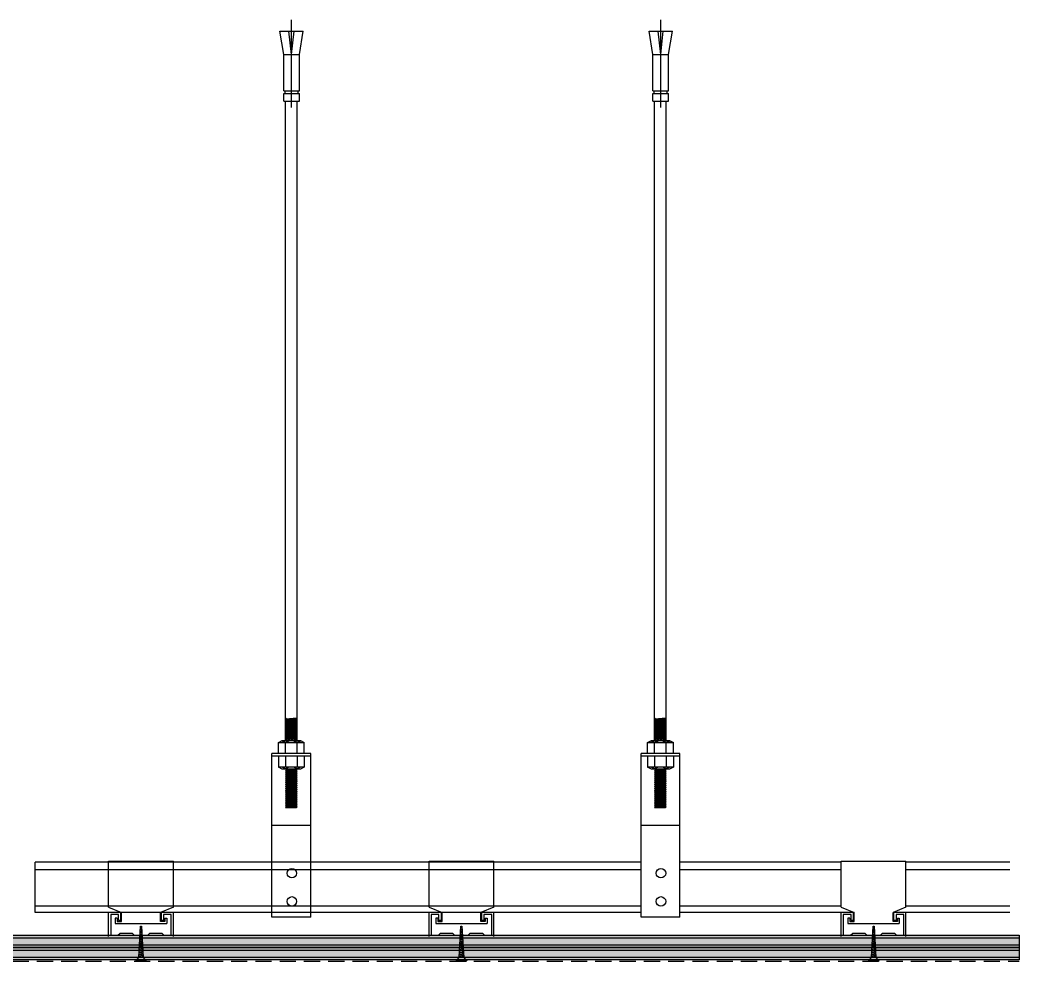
# Model space of a CAD drawing. Header units: millimetres. Extents: x -223175 to 287756, y -120611 to 352956.
# Drawn here: x 281407 to 282179, y 82615 to 83341 of the extents above; entities that cross this region are included whole.
import ezdxf

# ---------------------------------------------------------------- set-up
doc = ezdxf.new("R2010")
doc.units = ezdxf.units.MM
doc.header["$LTSCALE"] = 50
doc.linetypes.add('( Hidden )', pattern=[0.375, 0.25, -0.125])
for name, color, linetype in [('+Detail-hat(석고)', 8, 'Continuous'), ('+Detail-line', 7, 'Continuous'), ('D-1', 1, 'Continuous'), ('DE-251', 251, 'Continuous'), ('DE-8', 8, 'Continuous'), ('DETAIL', 7, 'Continuous'), ('DETAIL-HAT', 252, 'Continuous'), ('f-steel', 4, 'Continuous'), ('HAT', 8, 'Continuous')]:
    doc.layers.add(name, color=color, linetype=linetype)

# ---------------------------------------------------------------- blocks, each defined once
blk = doc.blocks.new('YTETYYYY')
at = {"layer": 'DE-8'}
for p, q in [((-1.76, 2.81), (1.76, 2.81)), ((-1.72, 2.91), (1.72, 2.91))]:
    blk.add_line(p, q, dxfattribs=at)
at = {"layer": 'DE-8', "linetype": 'Continuous'}
blk.add_lwpolyline([(-4.28, 0), (4.28, 0), (1.73, 2.84), (0.37, 26.9), (-0.37, 26.9), (-1.73, 2.84)], close=True, dxfattribs=at)
at = {"layer": 'DE-8'}
for centre, radius, start, end in [((1.61, 13.41), 10.66, 95.79759, 101.6621), ((1.61, 13.41), 11.16, 95.6826, 100.98005), ((1.61, 11.58), 4.16, 98.38735, 129.92637), ((1.61, 12.92), 4.16, 99.43644, 128.51148), ((1.61, 13.41), 4.16, 99.82018, 128.00238), ((1.61, 13.41), 5.41, 98.29252, 117.21274), ((1.61, 13.41), 5.91, 98.29252, 114.40075), ((1.61, 13.41), 7.16, 97.05318, 109.27361), ((1.61, 13.41), 7.66, 97.05318, 107.73141), ((1.61, 13.41), 8.91, 96.30184, 104.67958), ((1.61, 13.41), 9.41, 96.13859, 103.69768), ((1.61, 4.33), 4.16, 92.7396, 138.25539), ((1.61, 4.82), 4.16, 93.12096, 137.64699), ((1.61, 6.11), 4.16, 94.12481, 136.08207), ((1.61, 6.6), 4.16, 94.50623, 135.5005), ((1.61, 7.79), 4.16, 95.43011, 134.11923), ((1.61, 8.28), 4.16, 95.81179, 133.5593), ((1.61, 9.49), 4.16, 96.75664, 132.19827), ((1.61, 9.98), 4.16, 97.1388, 131.65743), ((1.61, 11.09), 4.16, 98.00457, 130.45143), ((1.61, 0.79), 4.16, 89.98744, 142.9158), ((1.61, 1.28), 4.16, 90.36933, 142.23716), ((1.61, 2.55), 4.16, 91.35395, 140.53796), ((1.61, 3.04), 4.16, 91.73547, 139.89757), ((1.61, -0.37), 4.16, 89.50543, 127.9517), ((1.61, -0.86), 4.16, 88.90124, 114.97145)]:
    blk.add_arc(centre, radius, start, end, dxfattribs=at)
blk = doc.blocks.new('A$C02406135')
at = {"layer": 'DE-251'}
for p, q in [((9, 0), (9, 67.63)), ((18, 58.89), (0, 58.89)), ((3, 40.89), (0, 58.89)), ((9, 40.89), (7, 58.89)), ((9, 40.89), (11, 58.89)), ((15, 40.89), (18, 58.89)), ((3, 12.89), (3, 40.89)), ((15, 40.89), (3, 40.89)), ((15, 12.89), (15, 40.89)), ((15, 12.89), (3, 12.89)), ((3, 4.89), (3, 10.89)), ((15, 10.89), (3, 10.89)), ((4, 10.89), (4, 12.89)), ((14, 10.89), (14, 12.89)), ((15, 4.89), (15, 10.89)), ((15, 4.89), (3, 4.89))]:
    blk.add_line(p, q, dxfattribs=at)
blk = doc.blocks.new('GYP - Metric1')
at = {"layer": 'DETAIL-HAT', "ltscale": 1.5}
h = blk.add_hatch(dxfattribs=at)
h.set_pattern_fill('AR-SAND', color=256, scale=0.1, angle=180.45067)
h.set_pattern_definition([(217.95067, (913.0866, -3), (0.198494, -4.892722), [0, -3.8608, 0, -4.318, 0, -4.1275]), (187.9507, (913.0866, -3), (-4.43871, -7.203387), [0, -2.0828, 0, -3.4798, 0, -1.3335]), (147.9507, (916.2107, -2.9754), (-7.909566, -0.076588), [0, -1.27, 0, -4.572, 0, -5.969]), (137.9507, (916.211, -2.9754), (-7.617793, -2.289283), [0, -0.635, 0, -2.9972, 0, -3.429])])
h.paths.add_polyline_path([(0, 9.5), (833.48, 9.5), (833.48, 0), (0, 0)])
at = {"color": 0}
blk.add_lwpolyline([(0, 9.5), (833.48, 9.5), (833.48, 0), (0, 0)], close=True, dxfattribs=at)
at = {"layer": 'DETAIL-HAT'}
for p, q in [((0, 7.5), (833.48, 7.5)), ((0, 2), (833.48, 2))]:
    blk.add_line(p, q, dxfattribs=at)
blk = doc.blocks.new('GYP - Metric2')
at = {"layer": 'DETAIL-HAT', "ltscale": 1.5}
h = blk.add_hatch(dxfattribs=at)
h.set_pattern_fill('AR-SAND', color=256, scale=0.1, angle=180.45067)
h.set_pattern_definition([(217.95067, (913.0866, -3), (0.198494, -4.892722), [0, -3.8608, 0, -4.318, 0, -4.1275]), (187.9507, (913.0866, -3), (-4.43871, -7.203387), [0, -2.0828, 0, -3.4798, 0, -1.3335]), (147.9507, (916.2107, -2.9754), (-7.909566, -0.076588), [0, -1.27, 0, -4.572, 0, -5.969]), (137.9507, (916.211, -2.9754), (-7.617793, -2.289283), [0, -0.635, 0, -2.9972, 0, -3.429])])
h.paths.add_polyline_path([(0, 9.5), (833.48, 9.5), (833.48, 0), (0, 0)])
at = {"color": 6}
blk.add_lwpolyline([(0, 9.5), (833.48, 9.5), (833.48, 0), (0, 0)], close=True, dxfattribs=at)
at = {"layer": 'DETAIL-HAT'}
for p, q in [((0, 7.5), (833.48, 7.5)), ((0, 2), (833.48, 2))]:
    blk.add_line(p, q, dxfattribs=at)

msp = doc.modelspace()

# ---------------------------------------------------------------- linework, layer by layer
at = {"layer": 'D-1', "linetype": '( Hidden )'}
msp.add_lwpolyline([(281345.5096, 82614.5697), (282178.9919, 82614.5697)], dxfattribs=at)
at = {"layer": 'f-steel', "color": 251}
for p, q in [((281612.4974, 82784.8235), (281612.4973, 83278.4355)), ((281621.4974, 82784.8235), (281621.4973, 83278.4355)), ((281897.5546, 82784.8235), (281897.5546, 83278.4355)), ((281906.5546, 82784.8235), (281906.5546, 83278.4355)), ((281613.2474, 82802.0735), (281612.4974, 82801.3235)), ((281621.4974, 82802.0735), (281612.4974, 82801.3235)), ((281612.4974, 82801.3235), (281613.2474, 82800.5735)), ((281613.2474, 82800.5735), (281612.4974, 82799.8235)), ((281621.4974, 82800.5735), (281612.4974, 82799.8235)), ((281612.4974, 82799.8235), (281613.2474, 82799.0735)), ((281613.2474, 82799.0735), (281612.4974, 82798.3235)), ((281621.4974, 82799.0735), (281612.4974, 82798.3235)), ((281612.4974, 82798.3235), (281613.2474, 82797.5735)), ((281613.2474, 82797.5735), (281612.4974, 82796.8235)), ((281621.4974, 82797.5735), (281612.4974, 82796.8235)), ((281612.4974, 82796.8235), (281613.2474, 82796.0735)), ((281613.2474, 82796.0735), (281612.4974, 82795.3235)), ((281621.4974, 82796.0735), (281612.4974, 82795.3235)), ((281620.7474, 82801.3235), (281613.2474, 82800.5735)), ((281620.7474, 82799.8235), (281613.2474, 82799.0735)), ((281620.7474, 82798.3235), (281613.2474, 82797.5735)), ((281620.7474, 82796.8235), (281613.2474, 82796.0735)), ((281620.7474, 82801.3235), (281621.4974, 82802.0735)), ((281621.4974, 82800.5735), (281620.7474, 82801.3235)), ((281620.7474, 82799.8235), (281621.4974, 82800.5735)), ((281621.4974, 82799.0735), (281620.7474, 82799.8235)), ((281620.7474, 82798.3235), (281621.4974, 82799.0735)), ((281621.4974, 82797.5735), (281620.7474, 82798.3235)), ((281620.7474, 82796.8235), (281621.4974, 82797.5735)), ((281621.4974, 82796.0735), (281620.7474, 82796.8235)), ((281620.7474, 82795.3235), (281621.4974, 82796.0735)), ((281898.3046, 82802.0735), (281897.5546, 82801.3235)), ((281906.5546, 82802.0735), (281897.5546, 82801.3235)), ((281897.5546, 82801.3235), (281898.3046, 82800.5735)), ((281898.3046, 82800.5735), (281897.5546, 82799.8235)), ((281906.5546, 82800.5735), (281897.5546, 82799.8235)), ((281897.5546, 82799.8235), (281898.3046, 82799.0735)), ((281898.3046, 82799.0735), (281897.5546, 82798.3235)), ((281906.5546, 82799.0735), (281897.5546, 82798.3235)), ((281897.5546, 82798.3235), (281898.3046, 82797.5735)), ((281898.3046, 82797.5735), (281897.5546, 82796.8235)), ((281906.5546, 82797.5735), (281897.5546, 82796.8235)), ((281897.5546, 82796.8235), (281898.3046, 82796.0735)), ((281898.3046, 82796.0735), (281897.5546, 82795.3235)), ((281906.5546, 82796.0735), (281897.5546, 82795.3235)), ((281905.8046, 82801.3235), (281898.3046, 82800.5735)), ((281905.8046, 82799.8235), (281898.3046, 82799.0735)), ((281905.8046, 82798.3235), (281898.3046, 82797.5735)), ((281905.8046, 82796.8235), (281898.3046, 82796.0735)), ((281905.8046, 82801.3235), (281906.5546, 82802.0735)), ((281906.5546, 82800.5735), (281905.8046, 82801.3235)), ((281905.8046, 82799.8235), (281906.5546, 82800.5735)), ((281906.5546, 82799.0735), (281905.8046, 82799.8235)), ((281905.8046, 82798.3235), (281906.5546, 82799.0735)), ((281906.5546, 82797.5735), (281905.8046, 82798.3235)), ((281905.8046, 82796.8235), (281906.5546, 82797.5735)), ((281906.5546, 82796.0735), (281905.8046, 82796.8235)), ((281905.8046, 82795.3235), (281906.5546, 82796.0735)), ((281612.4974, 82795.3235), (281613.2474, 82794.5735)), ((281613.2474, 82794.5735), (281612.4974, 82793.8235)), ((281621.4974, 82794.5735), (281612.4974, 82793.8235)), ((281612.4974, 82793.8235), (281613.2474, 82793.0735)), ((281613.2474, 82793.0735), (281612.4974, 82792.3235)), ((281621.4974, 82793.0735), (281612.4974, 82792.3235)), ((281612.4974, 82792.3235), (281613.2474, 82791.5735)), ((281613.2474, 82791.5735), (281612.4974, 82790.8235)), ((281621.4974, 82791.5735), (281612.4974, 82790.8235)), ((281612.4974, 82790.8235), (281613.2474, 82790.0735)), ((281613.2474, 82790.0735), (281612.4974, 82789.3235)), ((281621.4974, 82790.0735), (281612.4974, 82789.3235)), ((281612.4974, 82789.3235), (281613.2474, 82788.5735)), ((281613.2474, 82788.5735), (281612.4974, 82787.8235)), ((281621.4974, 82788.5735), (281612.4974, 82787.8235)), ((281612.4974, 82787.8235), (281613.2474, 82787.0735)), ((281620.7474, 82795.3235), (281613.2474, 82794.5735)), ((281620.7474, 82793.8235), (281613.2474, 82793.0735)), ((281620.7474, 82792.3235), (281613.2474, 82791.5735)), ((281620.7474, 82790.8235), (281613.2474, 82790.0735)), ((281620.7474, 82789.3235), (281613.2474, 82788.5735)), ((281620.7474, 82787.8235), (281613.2474, 82787.0735)), ((281621.4974, 82794.5735), (281620.7474, 82795.3235)), ((281620.7474, 82793.8235), (281621.4974, 82794.5735)), ((281621.4974, 82793.0735), (281620.7474, 82793.8235)), ((281620.7474, 82792.3235), (281621.4974, 82793.0735)), ((281621.4974, 82791.5735), (281620.7474, 82792.3235)), ((281620.7474, 82790.8235), (281621.4974, 82791.5735)), ((281621.4974, 82790.0735), (281620.7474, 82790.8235)), ((281620.7474, 82789.3235), (281621.4974, 82790.0735)), ((281621.4974, 82788.5735), (281620.7474, 82789.3235)), ((281620.7474, 82787.8235), (281621.4974, 82788.5735)), ((281621.4974, 82787.0735), (281620.7474, 82787.8235)), ((281897.5546, 82795.3235), (281898.3046, 82794.5735)), ((281898.3046, 82794.5735), (281897.5546, 82793.8235)), ((281906.5546, 82794.5735), (281897.5546, 82793.8235)), ((281897.5546, 82793.8235), (281898.3046, 82793.0735)), ((281898.3046, 82793.0735), (281897.5546, 82792.3235)), ((281906.5546, 82793.0735), (281897.5546, 82792.3235)), ((281897.5546, 82792.3235), (281898.3046, 82791.5735)), ((281898.3046, 82791.5735), (281897.5546, 82790.8235)), ((281906.5546, 82791.5735), (281897.5546, 82790.8235)), ((281897.5546, 82790.8235), (281898.3046, 82790.0735)), ((281898.3046, 82790.0735), (281897.5546, 82789.3235)), ((281906.5546, 82790.0735), (281897.5546, 82789.3235)), ((281897.5546, 82789.3235), (281898.3046, 82788.5735)), ((281898.3046, 82788.5735), (281897.5546, 82787.8235)), ((281906.5546, 82788.5735), (281897.5546, 82787.8235)), ((281897.5546, 82787.8235), (281898.3046, 82787.0735)), ((281905.8046, 82795.3235), (281898.3046, 82794.5735)), ((281905.8046, 82793.8235), (281898.3046, 82793.0735)), ((281905.8046, 82792.3235), (281898.3046, 82791.5735)), ((281905.8046, 82790.8235), (281898.3046, 82790.0735)), ((281905.8046, 82789.3235), (281898.3046, 82788.5735)), ((281905.8046, 82787.8235), (281898.3046, 82787.0735)), ((281906.5546, 82794.5735), (281905.8046, 82795.3235)), ((281905.8046, 82793.8235), (281906.5546, 82794.5735)), ((281906.5546, 82793.0735), (281905.8046, 82793.8235)), ((281905.8046, 82792.3235), (281906.5546, 82793.0735)), ((281906.5546, 82791.5735), (281905.8046, 82792.3235)), ((281905.8046, 82790.8235), (281906.5546, 82791.5735)), ((281906.5546, 82790.0735), (281905.8046, 82790.8235)), ((281905.8046, 82789.3235), (281906.5546, 82790.0735)), ((281906.5546, 82788.5735), (281905.8046, 82789.3235)), ((281905.8046, 82787.8235), (281906.5546, 82788.5735)), ((281906.5546, 82787.0735), (281905.8046, 82787.8235)), ((281606.9974, 82783.3235), (281609.9974, 82784.8235)), ((281606.9974, 82783.3235), (281626.9974, 82783.3235)), ((281606.9974, 82774.8235), (281606.9974, 82783.3235)), ((281609.9974, 82784.8235), (281623.9974, 82784.8235)), ((281613.2474, 82787.0735), (281612.4974, 82786.3235)), ((281621.4974, 82787.0735), (281612.4974, 82786.3235)), ((281612.4974, 82786.3235), (281613.2474, 82785.5735)), ((281613.2474, 82785.5735), (281612.4974, 82784.8235)), ((281612.4974, 82774.8235), (281612.4974, 82783.3235)), ((281620.7474, 82786.3235), (281613.2474, 82785.5735)), ((281621.4974, 82785.5735), (281613.9974, 82784.8235)), ((281620.7474, 82786.3235), (281621.4974, 82787.0735)), ((281621.4974, 82785.5735), (281620.7474, 82786.3235)), ((281620.7474, 82784.8235), (281621.4974, 82785.5735)), ((281621.4974, 82774.8235), (281621.4974, 82783.3235)), ((281623.9974, 82784.8235), (281626.9974, 82783.3235)), ((281626.9974, 82774.8235), (281626.9974, 82783.3235)), ((281892.0546, 82783.3235), (281895.0546, 82784.8235)), ((281892.0546, 82783.3235), (281912.0546, 82783.3235)), ((281892.0546, 82774.8235), (281892.0546, 82783.3235)), ((281895.0546, 82784.8235), (281909.0546, 82784.8235)), ((281898.3046, 82787.0735), (281897.5546, 82786.3235)), ((281906.5546, 82787.0735), (281897.5546, 82786.3235)), ((281897.5546, 82786.3235), (281898.3046, 82785.5735)), ((281898.3046, 82785.5735), (281897.5546, 82784.8235)), ((281897.5546, 82774.8235), (281897.5546, 82783.3235)), ((281905.8046, 82786.3235), (281898.3046, 82785.5735)), ((281906.5546, 82785.5735), (281899.0546, 82784.8235)), ((281905.8046, 82786.3235), (281906.5546, 82787.0735)), ((281906.5546, 82785.5735), (281905.8046, 82786.3235)), ((281905.8046, 82784.8235), (281906.5546, 82785.5735)), ((281906.5546, 82774.8235), (281906.5546, 82783.3235)), ((281909.0546, 82784.8235), (281912.0546, 82783.3235)), ((281912.0546, 82774.8235), (281912.0546, 82783.3235)), ((281601.9974, 82648.3954), (281601.9974, 82774.8235)), ((281631.9974, 82774.8235), (281601.9974, 82774.8235)), ((281631.9974, 82772.8235), (281601.9974, 82772.8235)), ((281606.9974, 82772.8235), (281606.9974, 82764.3235)), ((281612.4974, 82772.8235), (281612.4974, 82764.3235)), ((281621.4974, 82772.8235), (281621.4974, 82764.3235)), ((281626.9974, 82772.8235), (281626.9974, 82764.3235)), ((281631.9974, 82648.3954), (281631.9974, 82774.8235)), ((281887.0546, 82648.3954), (281887.0546, 82774.8235)), ((281917.0546, 82774.8235), (281887.0546, 82774.8235)), ((281917.0546, 82772.8235), (281887.0546, 82772.8235)), ((281892.0546, 82772.8235), (281892.0546, 82764.3235)), ((281897.5546, 82772.8235), (281897.5546, 82764.3235)), ((281906.5546, 82772.8235), (281906.5546, 82764.3235)), ((281912.0546, 82772.8235), (281912.0546, 82764.3235)), ((281917.0546, 82648.3954), (281917.0546, 82774.8235)), ((281626.9974, 82764.3235), (281606.9974, 82764.3235)), ((281609.9974, 82762.8235), (281606.9974, 82764.3235)), ((281623.9974, 82762.8235), (281609.9974, 82762.8235)), ((281613.2474, 82762.0735), (281612.4974, 82762.8235)), ((281612.4974, 82761.3235), (281613.2474, 82762.0735)), ((281621.4974, 82760.5735), (281612.4974, 82761.3235)), ((281613.2474, 82760.5735), (281612.4974, 82761.3235)), ((281612.4974, 82759.8235), (281613.2474, 82760.5735)), ((281621.4974, 82759.0735), (281612.4974, 82759.8235)), ((281613.2474, 82759.0735), (281612.4974, 82759.8235)), ((281612.4974, 82758.3235), (281613.2474, 82759.0735)), ((281621.4974, 82757.5735), (281612.4974, 82758.3235)), ((281613.2474, 82757.5735), (281612.4974, 82758.3235)), ((281612.4974, 82756.8235), (281613.2474, 82757.5735)), ((281621.4974, 82756.0735), (281612.4974, 82756.8235)), ((281613.2474, 82756.0735), (281612.4974, 82756.8235)), ((281620.7474, 82761.3235), (281613.2474, 82762.0735)), ((281620.7474, 82759.8235), (281613.2474, 82760.5735)), ((281620.7474, 82758.3235), (281613.2474, 82759.0735)), ((281620.7474, 82756.8235), (281613.2474, 82757.5735)), ((281621.4974, 82762.0735), (281613.9974, 82762.8235)), ((281620.7474, 82762.8235), (281621.4974, 82762.0735)), ((281621.4974, 82762.0735), (281620.7474, 82761.3235)), ((281620.7474, 82761.3235), (281621.4974, 82760.5735)), ((281621.4974, 82760.5735), (281620.7474, 82759.8235)), ((281620.7474, 82759.8235), (281621.4974, 82759.0735)), ((281621.4974, 82759.0735), (281620.7474, 82758.3235)), ((281620.7474, 82758.3235), (281621.4974, 82757.5735)), ((281621.4974, 82757.5735), (281620.7474, 82756.8235)), ((281620.7474, 82756.8235), (281621.4974, 82756.0735)), ((281626.9974, 82764.3235), (281623.9974, 82762.8235)), ((281912.0546, 82764.3235), (281892.0546, 82764.3235)), ((281895.0546, 82762.8235), (281892.0546, 82764.3235)), ((281909.0546, 82762.8235), (281895.0546, 82762.8235)), ((281898.3046, 82762.0735), (281897.5546, 82762.8235)), ((281897.5546, 82761.3235), (281898.3046, 82762.0735)), ((281906.5546, 82760.5735), (281897.5546, 82761.3235)), ((281898.3046, 82760.5735), (281897.5546, 82761.3235)), ((281897.5546, 82759.8235), (281898.3046, 82760.5735)), ((281906.5546, 82759.0735), (281897.5546, 82759.8235)), ((281898.3046, 82759.0735), (281897.5546, 82759.8235)), ((281897.5546, 82758.3235), (281898.3046, 82759.0735)), ((281906.5546, 82757.5735), (281897.5546, 82758.3235)), ((281898.3046, 82757.5735), (281897.5546, 82758.3235)), ((281897.5546, 82756.8235), (281898.3046, 82757.5735)), ((281906.5546, 82756.0735), (281897.5546, 82756.8235)), ((281898.3046, 82756.0735), (281897.5546, 82756.8235)), ((281905.8046, 82761.3235), (281898.3046, 82762.0735)), ((281905.8046, 82759.8235), (281898.3046, 82760.5735)), ((281905.8046, 82758.3235), (281898.3046, 82759.0735)), ((281905.8046, 82756.8235), (281898.3046, 82757.5735)), ((281906.5546, 82762.0735), (281899.0546, 82762.8235)), ((281905.8046, 82762.8235), (281906.5546, 82762.0735)), ((281906.5546, 82762.0735), (281905.8046, 82761.3235)), ((281905.8046, 82761.3235), (281906.5546, 82760.5735)), ((281906.5546, 82760.5735), (281905.8046, 82759.8235)), ((281905.8046, 82759.8235), (281906.5546, 82759.0735)), ((281906.5546, 82759.0735), (281905.8046, 82758.3235)), ((281905.8046, 82758.3235), (281906.5546, 82757.5735)), ((281906.5546, 82757.5735), (281905.8046, 82756.8235)), ((281905.8046, 82756.8235), (281906.5546, 82756.0735)), ((281912.0546, 82764.3235), (281909.0546, 82762.8235)), ((281601.9974, 82648.3954), (281601.9974, 82755.2479)), ((281612.4974, 82755.3235), (281613.2474, 82756.0735)), ((281621.4974, 82754.5735), (281612.4974, 82755.3235)), ((281613.2474, 82754.5735), (281612.4974, 82755.3235)), ((281612.4974, 82753.8235), (281613.2474, 82754.5735)), ((281621.4974, 82753.0735), (281612.4974, 82753.8235)), ((281613.2474, 82753.0735), (281612.4974, 82753.8235)), ((281612.4974, 82752.3235), (281613.2474, 82753.0735)), ((281621.4974, 82751.5735), (281612.4974, 82752.3235)), ((281613.2474, 82751.5735), (281612.4974, 82752.3235)), ((281612.4974, 82750.8235), (281613.2474, 82751.5735)), ((281621.4974, 82750.0735), (281612.4974, 82750.8235)), ((281613.2474, 82750.0735), (281612.4974, 82750.8235)), ((281612.4974, 82749.3235), (281613.2474, 82750.0735)), ((281613.2474, 82748.5735), (281612.4974, 82749.3235)), ((281621.4974, 82748.5735), (281612.4974, 82749.3235)), ((281620.7474, 82755.3235), (281613.2474, 82756.0735)), ((281620.7474, 82753.8235), (281613.2474, 82754.5735)), ((281620.7474, 82752.3235), (281613.2474, 82753.0735)), ((281620.7474, 82750.8235), (281613.2474, 82751.5735)), ((281620.7474, 82749.3235), (281613.2474, 82750.0735)), ((281621.4974, 82756.0735), (281620.7474, 82755.3235)), ((281620.7474, 82755.3235), (281621.4974, 82754.5735)), ((281621.4974, 82754.5735), (281620.7474, 82753.8235)), ((281620.7474, 82753.8235), (281621.4974, 82753.0735)), ((281621.4974, 82753.0735), (281620.7474, 82752.3235)), ((281620.7474, 82752.3235), (281621.4974, 82751.5735)), ((281621.4974, 82751.5735), (281620.7474, 82750.8235)), ((281620.7474, 82750.8235), (281621.4974, 82750.0735)), ((281621.4974, 82750.0735), (281620.7474, 82749.3235)), ((281620.7474, 82749.3235), (281621.4974, 82748.5735)), ((281631.9974, 82648.3954), (281631.9974, 82755.2479)), ((281887.0546, 82648.3954), (281887.0546, 82755.2479)), ((281897.5546, 82755.3235), (281898.3046, 82756.0735)), ((281906.5546, 82754.5735), (281897.5546, 82755.3235)), ((281898.3046, 82754.5735), (281897.5546, 82755.3235)), ((281897.5546, 82753.8235), (281898.3046, 82754.5735)), ((281906.5546, 82753.0735), (281897.5546, 82753.8235)), ((281898.3046, 82753.0735), (281897.5546, 82753.8235)), ((281897.5546, 82752.3235), (281898.3046, 82753.0735)), ((281906.5546, 82751.5735), (281897.5546, 82752.3235)), ((281898.3046, 82751.5735), (281897.5546, 82752.3235)), ((281897.5546, 82750.8235), (281898.3046, 82751.5735)), ((281906.5546, 82750.0735), (281897.5546, 82750.8235)), ((281898.3046, 82750.0735), (281897.5546, 82750.8235)), ((281897.5546, 82749.3235), (281898.3046, 82750.0735)), ((281898.3046, 82748.5735), (281897.5546, 82749.3235)), ((281906.5546, 82748.5735), (281897.5546, 82749.3235)), ((281905.8046, 82755.3235), (281898.3046, 82756.0735)), ((281905.8046, 82753.8235), (281898.3046, 82754.5735)), ((281905.8046, 82752.3235), (281898.3046, 82753.0735)), ((281905.8046, 82750.8235), (281898.3046, 82751.5735)), ((281905.8046, 82749.3235), (281898.3046, 82750.0735)), ((281906.5546, 82756.0735), (281905.8046, 82755.3235)), ((281905.8046, 82755.3235), (281906.5546, 82754.5735)), ((281906.5546, 82754.5735), (281905.8046, 82753.8235)), ((281905.8046, 82753.8235), (281906.5546, 82753.0735)), ((281906.5546, 82753.0735), (281905.8046, 82752.3235)), ((281905.8046, 82752.3235), (281906.5546, 82751.5735)), ((281906.5546, 82751.5735), (281905.8046, 82750.8235)), ((281905.8046, 82750.8235), (281906.5546, 82750.0735)), ((281906.5546, 82750.0735), (281905.8046, 82749.3235)), ((281905.8046, 82749.3235), (281906.5546, 82748.5735)), ((281917.0546, 82648.3954), (281917.0546, 82755.2479)), ((281612.4974, 82747.8235), (281613.2474, 82748.5735)), ((281621.4974, 82747.0735), (281612.4974, 82747.8235)), ((281613.2474, 82747.0735), (281612.4974, 82747.8235)), ((281612.4974, 82746.3235), (281613.2474, 82747.0735)), ((281621.4974, 82745.5735), (281612.4974, 82746.3235)), ((281613.2474, 82745.5735), (281612.4974, 82746.3235)), ((281612.4974, 82744.8235), (281613.2474, 82745.5735)), ((281621.4974, 82744.0735), (281612.4974, 82744.8235)), ((281613.2474, 82744.0735), (281612.4974, 82744.8235)), ((281612.4974, 82743.3235), (281613.2474, 82744.0735)), ((281621.4974, 82742.5735), (281612.4974, 82743.3235)), ((281613.2474, 82742.5735), (281612.4974, 82743.3235)), ((281612.4974, 82741.8235), (281613.2474, 82742.5735)), ((281621.4974, 82741.0735), (281612.4974, 82741.8235)), ((281613.2474, 82741.0735), (281612.4974, 82741.8235)), ((281620.7474, 82747.8235), (281613.2474, 82748.5735)), ((281620.7474, 82746.3235), (281613.2474, 82747.0735)), ((281620.7474, 82744.8235), (281613.2474, 82745.5735)), ((281620.7474, 82743.3235), (281613.2474, 82744.0735)), ((281620.7474, 82741.8235), (281613.2474, 82742.5735)), ((281621.4974, 82748.5735), (281620.7474, 82747.8235)), ((281620.7474, 82747.8235), (281621.4974, 82747.0735)), ((281621.4974, 82747.0735), (281620.7474, 82746.3235)), ((281620.7474, 82746.3235), (281621.4974, 82745.5735)), ((281621.4974, 82745.5735), (281620.7474, 82744.8235)), ((281620.7474, 82744.8235), (281621.4974, 82744.0735)), ((281621.4974, 82744.0735), (281620.7474, 82743.3235)), ((281620.7474, 82743.3235), (281621.4974, 82742.5735)), ((281621.4974, 82742.5735), (281620.7474, 82741.8235)), ((281620.7474, 82741.8235), (281621.4974, 82741.0735)), ((281897.5546, 82747.8235), (281898.3046, 82748.5735)), ((281906.5546, 82747.0735), (281897.5546, 82747.8235)), ((281898.3046, 82747.0735), (281897.5546, 82747.8235)), ((281897.5546, 82746.3235), (281898.3046, 82747.0735)), ((281906.5546, 82745.5735), (281897.5546, 82746.3235)), ((281898.3046, 82745.5735), (281897.5546, 82746.3235)), ((281897.5546, 82744.8235), (281898.3046, 82745.5735)), ((281906.5546, 82744.0735), (281897.5546, 82744.8235)), ((281898.3046, 82744.0735), (281897.5546, 82744.8235)), ((281897.5546, 82743.3235), (281898.3046, 82744.0735)), ((281906.5546, 82742.5735), (281897.5546, 82743.3235)), ((281898.3046, 82742.5735), (281897.5546, 82743.3235)), ((281897.5546, 82741.8235), (281898.3046, 82742.5735)), ((281906.5546, 82741.0735), (281897.5546, 82741.8235)), ((281898.3046, 82741.0735), (281897.5546, 82741.8235)), ((281905.8046, 82747.8235), (281898.3046, 82748.5735)), ((281905.8046, 82746.3235), (281898.3046, 82747.0735)), ((281905.8046, 82744.8235), (281898.3046, 82745.5735)), ((281905.8046, 82743.3235), (281898.3046, 82744.0735)), ((281905.8046, 82741.8235), (281898.3046, 82742.5735)), ((281906.5546, 82748.5735), (281905.8046, 82747.8235)), ((281905.8046, 82747.8235), (281906.5546, 82747.0735)), ((281906.5546, 82747.0735), (281905.8046, 82746.3235)), ((281905.8046, 82746.3235), (281906.5546, 82745.5735)), ((281906.5546, 82745.5735), (281905.8046, 82744.8235)), ((281905.8046, 82744.8235), (281906.5546, 82744.0735)), ((281906.5546, 82744.0735), (281905.8046, 82743.3235)), ((281905.8046, 82743.3235), (281906.5546, 82742.5735)), ((281906.5546, 82742.5735), (281905.8046, 82741.8235)), ((281905.8046, 82741.8235), (281906.5546, 82741.0735)), ((281612.4974, 82740.3235), (281613.2474, 82741.0735)), ((281621.4974, 82739.5735), (281612.4974, 82740.3235)), ((281613.2474, 82739.5735), (281612.4974, 82740.3235)), ((281612.4974, 82738.8235), (281613.2474, 82739.5735)), ((281621.4974, 82738.0735), (281612.4974, 82738.8235)), ((281613.2474, 82738.0735), (281612.4974, 82738.8235)), ((281612.4974, 82737.3235), (281613.2474, 82738.0735)), ((281621.4974, 82736.5735), (281612.4974, 82737.3235)), ((281613.2474, 82736.5735), (281612.4974, 82737.3235)), ((281612.4974, 82735.8235), (281613.2474, 82736.5735)), ((281621.4974, 82735.0735), (281612.4974, 82735.8235)), ((281613.2474, 82735.0735), (281612.4974, 82735.8235)), ((281612.4974, 82734.3235), (281613.2474, 82735.0735)), ((281621.4974, 82733.5735), (281612.4974, 82734.3235)), ((281613.2474, 82733.5735), (281612.4974, 82734.3235)), ((281620.7474, 82740.3235), (281613.2474, 82741.0735)), ((281620.7474, 82738.8235), (281613.2474, 82739.5735)), ((281620.7474, 82737.3235), (281613.2474, 82738.0735)), ((281620.7474, 82735.8235), (281613.2474, 82736.5735)), ((281620.7474, 82734.3235), (281613.2474, 82735.0735)), ((281621.4974, 82741.0735), (281620.7474, 82740.3235)), ((281620.7474, 82740.3235), (281621.4974, 82739.5735)), ((281621.4974, 82739.5735), (281620.7474, 82738.8235)), ((281620.7474, 82738.8235), (281621.4974, 82738.0735)), ((281621.4974, 82738.0735), (281620.7474, 82737.3235)), ((281620.7474, 82737.3235), (281621.4974, 82736.5735)), ((281621.4974, 82736.5735), (281620.7474, 82735.8235)), ((281620.7474, 82735.8235), (281621.4974, 82735.0735)), ((281621.4974, 82735.0735), (281620.7474, 82734.3235)), ((281620.7474, 82734.3235), (281621.4974, 82733.5735)), ((281897.5546, 82740.3235), (281898.3046, 82741.0735)), ((281906.5546, 82739.5735), (281897.5546, 82740.3235)), ((281898.3046, 82739.5735), (281897.5546, 82740.3235)), ((281897.5546, 82738.8235), (281898.3046, 82739.5735)), ((281906.5546, 82738.0735), (281897.5546, 82738.8235)), ((281898.3046, 82738.0735), (281897.5546, 82738.8235)), ((281897.5546, 82737.3235), (281898.3046, 82738.0735)), ((281906.5546, 82736.5735), (281897.5546, 82737.3235)), ((281898.3046, 82736.5735), (281897.5546, 82737.3235)), ((281897.5546, 82735.8235), (281898.3046, 82736.5735)), ((281906.5546, 82735.0735), (281897.5546, 82735.8235)), ((281898.3046, 82735.0735), (281897.5546, 82735.8235)), ((281897.5546, 82734.3235), (281898.3046, 82735.0735)), ((281906.5546, 82733.5735), (281897.5546, 82734.3235)), ((281898.3046, 82733.5735), (281897.5546, 82734.3235)), ((281905.8046, 82740.3235), (281898.3046, 82741.0735)), ((281905.8046, 82738.8235), (281898.3046, 82739.5735)), ((281905.8046, 82737.3235), (281898.3046, 82738.0735)), ((281905.8046, 82735.8235), (281898.3046, 82736.5735)), ((281905.8046, 82734.3235), (281898.3046, 82735.0735)), ((281906.5546, 82741.0735), (281905.8046, 82740.3235)), ((281905.8046, 82740.3235), (281906.5546, 82739.5735)), ((281906.5546, 82739.5735), (281905.8046, 82738.8235)), ((281905.8046, 82738.8235), (281906.5546, 82738.0735)), ((281906.5546, 82738.0735), (281905.8046, 82737.3235)), ((281905.8046, 82737.3235), (281906.5546, 82736.5735)), ((281906.5546, 82736.5735), (281905.8046, 82735.8235)), ((281905.8046, 82735.8235), (281906.5546, 82735.0735)), ((281906.5546, 82735.0735), (281905.8046, 82734.3235)), ((281905.8046, 82734.3235), (281906.5546, 82733.5735)), ((281612.4974, 82732.8235), (281613.2474, 82733.5735)), ((281620.7474, 82732.8235), (281612.4974, 82732.8235)), ((281620.7474, 82732.8235), (281613.2474, 82733.5735)), ((281621.4974, 82733.5735), (281620.7474, 82732.8235)), ((281897.5546, 82732.8235), (281898.3046, 82733.5735)), ((281905.8046, 82732.8235), (281897.5546, 82732.8235)), ((281905.8046, 82732.8235), (281898.3046, 82733.5735)), ((281906.5546, 82733.5735), (281905.8046, 82732.8235)), ((281631.9974, 82719.3202), (281601.9974, 82719.3202)), ((281631.9974, 82719.3202), (281601.9974, 82719.3202)), ((281917.0546, 82719.3202), (281887.0546, 82719.3202)), ((281917.0546, 82719.3202), (281887.0546, 82719.3202)), ((281601.9974, 82690.9697), (281419.2253, 82690.9697)), ((281419.2253, 82651.9697), (281419.2253, 82690.9697)), ((281475.8948, 82691.5697), (281525.8948, 82691.5697)), ((281475.8948, 82656.2197), (281475.8948, 82691.5697)), ((281887.0546, 82690.9697), (281506.5086, 82690.9697)), ((281525.8948, 82656.2197), (281525.8948, 82691.5697)), ((281723.3701, 82691.5697), (281773.3701, 82691.5697)), ((281723.3701, 82656.2197), (281723.3701, 82691.5697)), ((281773.3701, 82656.2197), (281773.3701, 82691.5697)), ((282041.6896, 82690.9697), (281917.0546, 82690.9697)), ((282041.6896, 82691.5697), (282091.6896, 82691.5697)), ((282041.6896, 82656.2197), (282041.6896, 82691.5697)), ((282091.6896, 82656.2197), (282091.6896, 82691.5697)), ((282171.9929, 82690.9697), (282091.6896, 82690.9697)), ((281601.9974, 82684.9697), (281419.2253, 82684.9697)), ((281887.0546, 82684.9697), (281506.5086, 82684.9697)), ((282041.6896, 82684.9697), (281917.0546, 82684.9697)), ((282171.9929, 82684.9697), (282091.6896, 82684.9697)), ((281601.9974, 82656.9697), (281419.2253, 82656.9697)), ((281887.0546, 82656.9697), (281506.5086, 82656.9697)), ((282041.6896, 82656.9697), (281917.0546, 82656.9697)), ((282171.9929, 82656.9697), (282091.6896, 82656.9697)), ((281601.9974, 82651.9697), (281419.2253, 82651.9697)), ((281475.8948, 82656.2197), (281485.8948, 82651.9697)), ((281475.8948, 82633.5697), (281475.8948, 82651.9697)), ((281485.8948, 82644.9697), (281485.8948, 82651.9697)), ((281887.0546, 82651.9697), (281506.5086, 82651.9697)), ((281525.8948, 82656.2197), (281515.8948, 82651.9697)), ((281515.8948, 82644.9697), (281515.8948, 82651.9697)), ((281525.8948, 82633.5697), (281525.8948, 82651.9697)), ((281723.3701, 82656.2197), (281733.3701, 82651.9697)), ((281723.3701, 82633.5697), (281723.3701, 82651.9697)), ((281733.3701, 82644.9697), (281733.3701, 82651.9697)), ((281773.3701, 82656.2197), (281763.3701, 82651.9697)), ((281763.3701, 82644.9697), (281763.3701, 82651.9697)), ((281773.3701, 82633.5697), (281773.3701, 82651.9697)), ((282051.6896, 82651.9697), (281917.0546, 82651.9697)), ((282041.6896, 82656.2197), (282051.6896, 82651.9697)), ((282041.6896, 82633.5697), (282041.6896, 82651.9697)), ((282051.6896, 82644.9697), (282051.6896, 82651.9697)), ((282091.6896, 82656.2197), (282081.6896, 82651.9697)), ((282171.9929, 82651.9697), (282081.6896, 82651.9697)), ((282081.6896, 82644.9697), (282081.6896, 82651.9697)), ((282091.6896, 82633.5697), (282091.6896, 82651.9697)), ((281481.0448, 82647.5697), (281481.0448, 82643.4697)), ((281482.5448, 82647.5697), (281481.0448, 82647.5697)), ((281481.0448, 82643.4697), (281520.7448, 82643.4697)), ((281482.5448, 82647.5697), (281482.5448, 82644.9697)), ((281482.5448, 82644.9697), (281485.8948, 82644.9697)), ((281519.2448, 82644.9697), (281515.8948, 82644.9697)), ((281519.2448, 82647.5697), (281519.2448, 82644.9697)), ((281519.2448, 82647.5697), (281520.7448, 82647.5697)), ((281520.7448, 82647.5697), (281520.7448, 82643.4697)), ((281728.5201, 82647.5697), (281728.5201, 82643.4697)), ((281730.0201, 82647.5697), (281728.5201, 82647.5697)), ((281728.5201, 82643.4697), (281768.2201, 82643.4697)), ((281730.0201, 82647.5697), (281730.0201, 82644.9697)), ((281730.0201, 82644.9697), (281733.3701, 82644.9697)), ((281766.7201, 82644.9697), (281763.3701, 82644.9697)), ((281766.7201, 82647.5697), (281766.7201, 82644.9697)), ((281766.7201, 82647.5697), (281768.2201, 82647.5697)), ((281768.2201, 82647.5697), (281768.2201, 82643.4697)), ((282046.8396, 82647.5697), (282046.8396, 82643.4697)), ((282048.3396, 82647.5697), (282046.8396, 82647.5697)), ((282046.8396, 82643.4697), (282086.5396, 82643.4697)), ((282048.3396, 82647.5697), (282048.3396, 82644.9697)), ((282048.3396, 82644.9697), (282051.6896, 82644.9697)), ((282085.0396, 82644.9697), (282081.6896, 82644.9697)), ((282085.0396, 82647.5697), (282085.0396, 82644.9697)), ((282085.0396, 82647.5697), (282086.5396, 82647.5697)), ((282086.5396, 82647.5697), (282086.5396, 82643.4697))]:
    msp.add_line(p, q, dxfattribs=at)
for points in [[(281485.1448, 82651.9697), (281485.1448, 82645.9697), (281483.5448, 82645.9697), (281483.5448, 82650.3697), (281477.4948, 82650.3697), (281477.4948, 82634.5697), (281483.132, 82634.5697), (281484.732, 82636.1697), (281494.0575, 82636.1697), (281495.6575, 82634.5697), (281506.132, 82634.5697), (281507.732, 82636.1697), (281517.0575, 82636.1697), (281518.6575, 82634.5697), (281524.2948, 82634.5697), (281524.2948, 82650.3697), (281518.2448, 82650.3697), (281518.2448, 82645.9697), (281516.6448, 82645.9697), (281516.6448, 82651.9697)], [(281732.6201, 82651.9697), (281732.6201, 82645.9697), (281731.0201, 82645.9697), (281731.0201, 82650.3697), (281724.9701, 82650.3697), (281724.9701, 82634.5697), (281730.6073, 82634.5697), (281732.2073, 82636.1697), (281741.5328, 82636.1697), (281743.1328, 82634.5697), (281753.6073, 82634.5697), (281755.2073, 82636.1697), (281764.5328, 82636.1697), (281766.1328, 82634.5697), (281771.7701, 82634.5697), (281771.7701, 82650.3697), (281765.7201, 82650.3697), (281765.7201, 82645.9697), (281764.1201, 82645.9697), (281764.1201, 82651.9697)], [(282050.9396, 82651.9697), (282050.9396, 82645.9697), (282049.3396, 82645.9697), (282049.3396, 82650.3697), (282043.2896, 82650.3697), (282043.2896, 82634.5697), (282048.9268, 82634.5697), (282050.5268, 82636.1697), (282059.8523, 82636.1697), (282061.4523, 82634.5697), (282071.9268, 82634.5697), (282073.5268, 82636.1697), (282082.8523, 82636.1697), (282084.4523, 82634.5697), (282090.0896, 82634.5697), (282090.0896, 82650.3697), (282084.0396, 82650.3697), (282084.0396, 82645.9697), (282082.4396, 82645.9697), (282082.4396, 82651.9697)]]:
    msp.add_lwpolyline(points, dxfattribs=at)
for centre in [(281617.4248, 82682.3293), (281902.4821, 82682.3293), (281617.4248, 82660.6167), (281902.4821, 82660.6167)]:
    msp.add_circle(centre, 3.6522, dxfattribs=at)
for centre, start, end in [((281607.9974, 82790.8235), 270, 306.8698976), ((281616.9974, 82790.8235), 233.1301024, 306.8698976), ((281625.9974, 82790.8235), 233.1301024, 270), ((281893.0546, 82790.8235), 270, 306.8698976), ((281902.0546, 82790.8235), 233.1301024, 306.8698976), ((281911.0546, 82790.8235), 233.1301024, 270), ((281607.9974, 82756.8235), 53.1301024, 90), ((281616.9974, 82756.8235), 53.1301024, 126.8698976), ((281625.9974, 82756.8235), 90, 126.8698976), ((281893.0546, 82756.8235), 53.1301024, 90), ((281902.0546, 82756.8235), 53.1301024, 126.8698976), ((281911.0546, 82756.8235), 90, 126.8698976)]:
    msp.add_arc(centre, 7.5, start, end, dxfattribs=at)
at = {"layer": 'HAT', "color": 251, "ltscale": 0.5}
for p, q in [((281631.9974, 82648.3954), (281601.9974, 82648.3954)), ((281631.9974, 82648.3954), (281601.9974, 82648.3954)), ((281917.0546, 82648.3954), (281887.0546, 82648.3954)), ((281917.0546, 82648.3954), (281887.0546, 82648.3954))]:
    msp.add_line(p, q, dxfattribs=at)

# ---------------------------------------------------------------- block references
at = {"layer": '+Detail-hat(석고)', "color": 252}
msp.add_blockref('GYP - Metric2', (281345.5096, 82625.0697), dxfattribs=at)
at = {"layer": '+Detail-line', "linetype": 'Continuous', "ltscale": 100, "xscale": -1}
for p in [(281626.1931, 83273.542), (281911.2504, 83273.542)]:
    msp.add_blockref('A$C02406135', p, dxfattribs=at)
at = {"layer": 'DETAIL', "color": 6}
msp.add_blockref('GYP - Metric1', (281345.5096, 82615.5697), dxfattribs=at)
at = {"layer": 'f-steel', "color": 251, "xscale": -1}
for p in [(281500.8948, 82614.5697), (281748.3701, 82614.5697), (282066.6896, 82614.5697)]:
    msp.add_blockref('YTETYYYY', p, dxfattribs=at)

doc.saveas('drawing.dxf')
